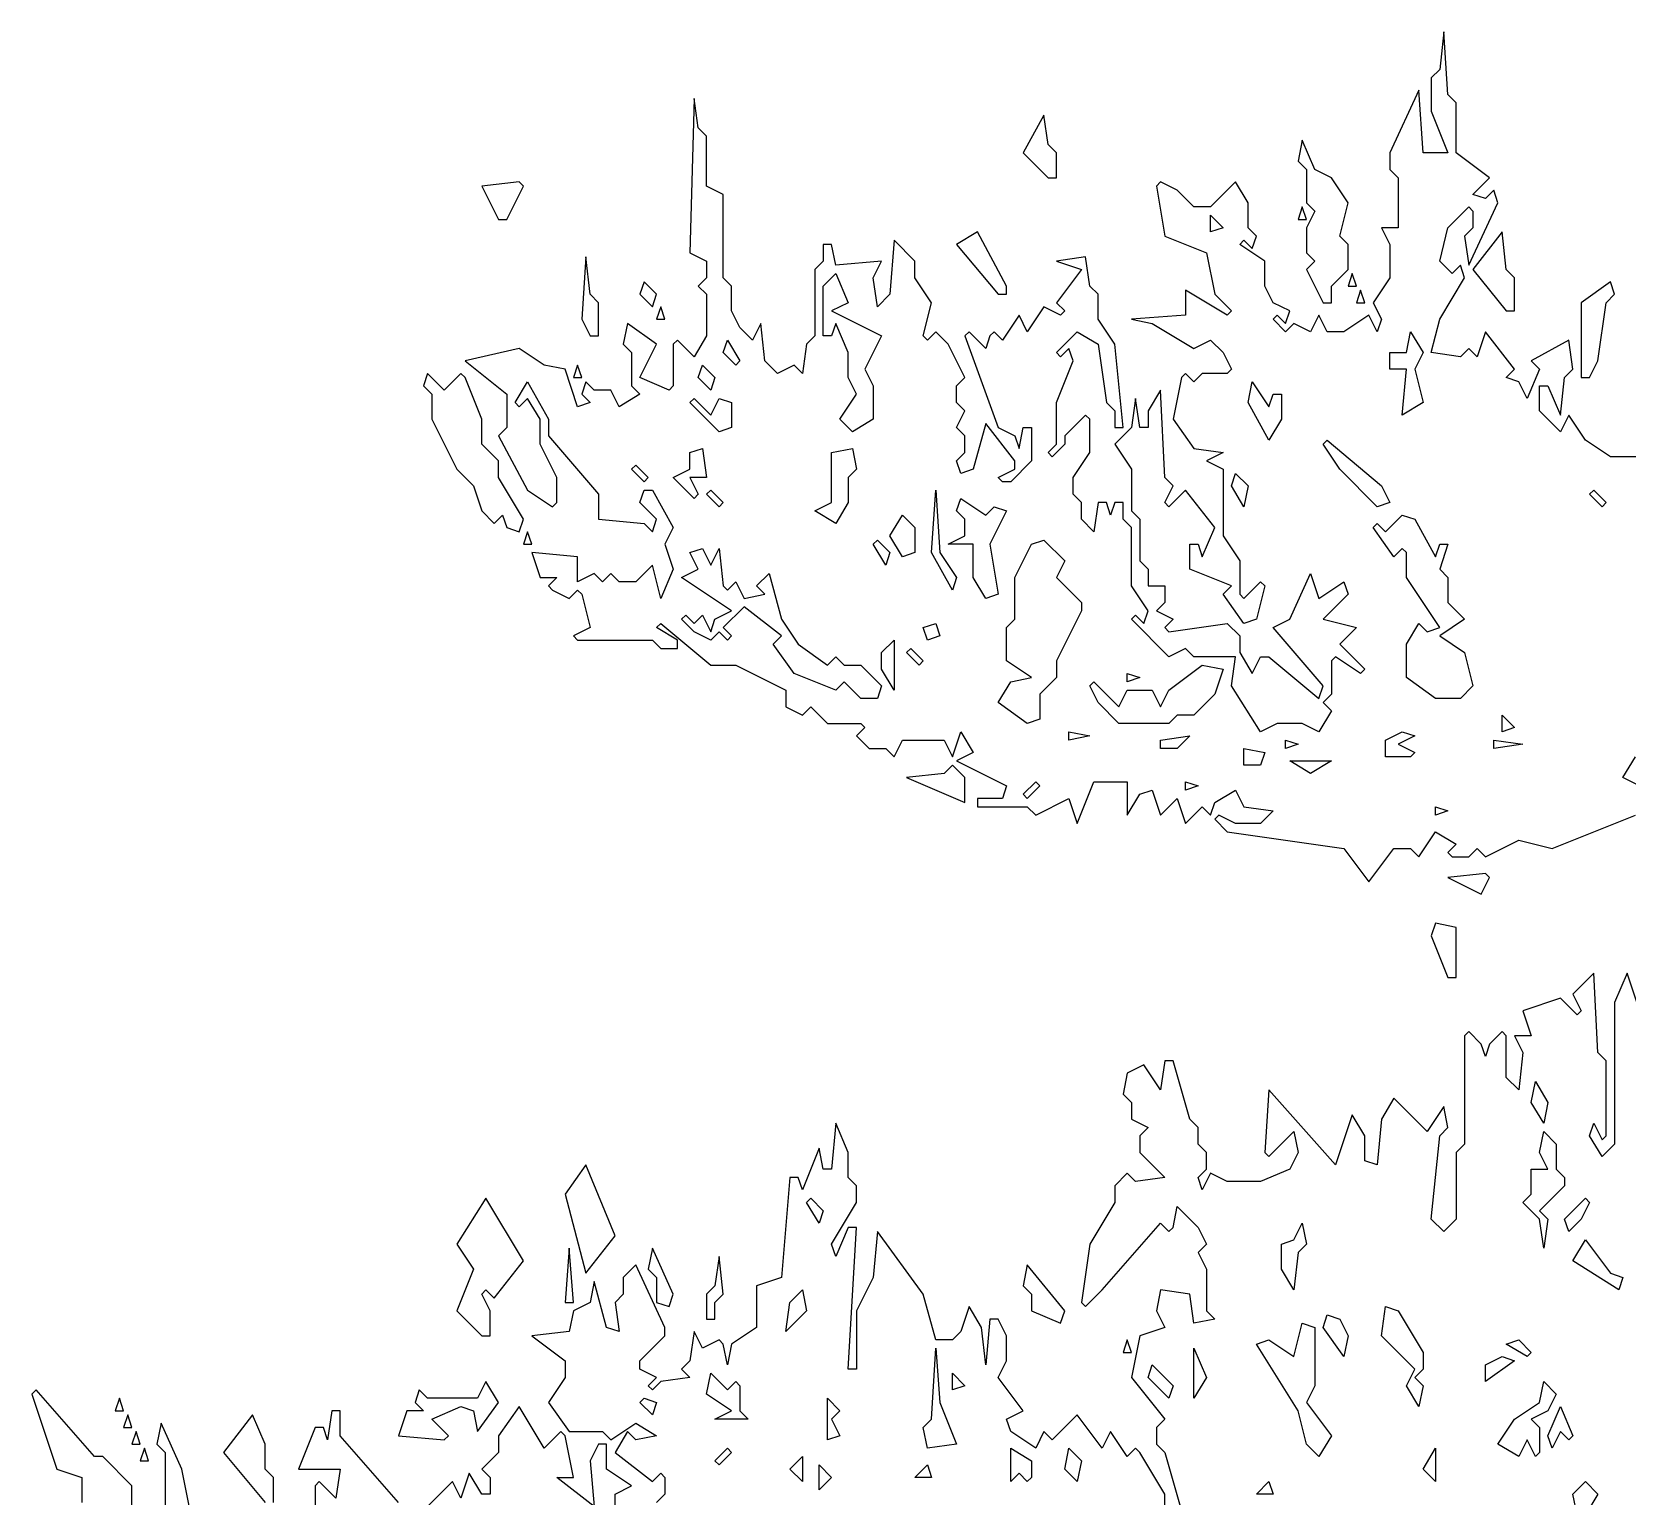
# Model space of a CAD drawing. Header units: millimetres. Extents: x -1861 to 1860, y -2 to 9002.
# Drawn here: x -1742 to -899, y 4688 to 5462 of the extents above; entities that cross this region are included whole.
import ezdxf

# ---------------------------------------------------------------- set-up
doc = ezdxf.new("R2010")
doc.units = ezdxf.units.MM
doc.layers.add('ALMOND-DRAW-PROFILE', color=7, linetype='Continuous', lineweight=25)

msp = doc.modelspace()

# ---------------------------------------------------------------- linework, layer by layer
at = {"layer": 'ALMOND-DRAW-PROFILE'}
for points in [[(-889.75, 5237.52), (-907.36, 5237.52), (-920.57, 5246.33), (-929.37, 5259.54), (-933.78, 5250.73), (-944.78, 5261.74), (-944.78, 5274.95), (-940.38, 5274.95), (-933.78, 5259.54), (-931.58, 5279.35), (-927.17, 5283.76), (-929.37, 5299.17), (-949.19, 5288.16), (-944.78, 5283.76), (-951.39, 5268.35), (-955.79, 5277.15), (-962.4, 5279.35), (-957.99, 5283.76), (-973.4, 5303.57), (-977.81, 5290.36), (-982.21, 5294.77), (-986.61, 5290.36), (-1002.03, 5292.56), (-997.62, 5310.18), (-984.41, 5332.19), (-986.61, 5338.8), (-991.02, 5334.39), (-997.62, 5341), (-993.22, 5358.61), (-982.21, 5369.62), (-980.01, 5367.42), (-980.01, 5358.61), (-984.41, 5354.21), (-982.21, 5338.8), (-966.8, 5371.82), (-969, 5378.42), (-973.4, 5374.02), (-980.01, 5376.22), (-971.2, 5385.03), (-988.82, 5398.24), (-988.82, 5424.66), (-993.22, 5429.06), (-995.42, 5462.08), (-997.62, 5442.27), (-1002.03, 5437.87), (-1002.03, 5420.25), (-993.22, 5398.24), (-1006.43, 5398.24), (-1008.63, 5431.26), (-1024.04, 5398.24), (-1024.04, 5389.43), (-1019.64, 5385.03), (-1019.64, 5358.61), (-1028.44, 5358.61), (-1024.04, 5349.8), (-1024.04, 5332.19), (-1032.85, 5318.98), (-1028.44, 5310.18), (-1030.65, 5303.57), (-1035.05, 5312.38), (-1048.26, 5303.57), (-1057.06, 5303.57), (-1061.47, 5312.38), (-1065.87, 5303.57), (-1074.68, 5307.97), (-1079.08, 5303.57), (-1085.68, 5310.18), (-1083.48, 5312.38), (-1079.08, 5307.97), (-1076.88, 5314.58), (-1085.68, 5318.98), (-1090.09, 5327.79), (-1090.09, 5341), (-1103.3, 5349.8), (-1101.1, 5352.01), (-1096.69, 5347.6), (-1094.49, 5354.21), (-1098.89, 5358.61), (-1098.89, 5371.82), (-1105.5, 5382.83), (-1118.71, 5369.62), (-1127.51, 5369.62), (-1136.32, 5378.42), (-1145.13, 5382.83), (-1147.33, 5380.63), (-1142.93, 5354.21), (-1120.91, 5345.4), (-1116.51, 5323.39), (-1107.7, 5314.58), (-1109.9, 5312.38), (-1131.92, 5325.59), (-1131.92, 5312.38), (-1160.54, 5310.18), (-1149.53, 5307.97), (-1127.51, 5294.77), (-1118.71, 5299.17), (-1112.1, 5292.56), (-1107.7, 5283.76), (-1109.9, 5281.56), (-1123.11, 5281.56), (-1127.51, 5277.15), (-1131.92, 5281.56), (-1134.12, 5279.35), (-1138.52, 5257.34), (-1127.51, 5241.93), (-1112.1, 5239.73), (-1120.91, 5235.32), (-1112.1, 5230.92), (-1112.1, 5195.69), (-1103.3, 5182.49), (-1103.3, 5164.87), (-1101.1, 5162.67), (-1092.29, 5171.48), (-1090.09, 5169.28), (-1094.49, 5151.66), (-1101.1, 5149.46), (-1112.1, 5164.87), (-1107.7, 5169.28), (-1129.72, 5178.08), (-1129.72, 5191.29), (-1125.31, 5191.29), (-1123.11, 5184.69), (-1116.51, 5200.1), (-1131.92, 5219.91), (-1140.72, 5211.11), (-1142.93, 5213.31), (-1138.52, 5222.11), (-1142.93, 5226.52), (-1145.13, 5272.75), (-1151.73, 5261.74), (-1151.73, 5252.94), (-1156.13, 5252.94), (-1158.34, 5268.35), (-1160.54, 5252.94), (-1169.34, 5244.13), (-1160.54, 5230.92), (-1160.54, 5208.9), (-1156.13, 5204.5), (-1156.13, 5182.49), (-1151.73, 5178.08), (-1151.73, 5169.28), (-1142.93, 5169.28), (-1142.93, 5160.47), (-1147.33, 5156.07), (-1138.52, 5151.66), (-1142.93, 5147.26), (-1140.72, 5145.06), (-1109.9, 5149.46), (-1103.3, 5142.86), (-1103.3, 5134.05), (-1096.69, 5123.04), (-1092.29, 5131.85), (-1087.89, 5131.85), (-1061.47, 5109.83), (-1059.27, 5116.44), (-1085.68, 5147.26), (-1076.88, 5151.66), (-1065.87, 5175.88), (-1061.47, 5162.67), (-1048.26, 5171.48), (-1046.06, 5164.87), (-1059.27, 5151.66), (-1041.65, 5147.26), (-1050.46, 5138.45), (-1037.25, 5125.24), (-1039.45, 5123.04), (-1052.66, 5131.85), (-1054.86, 5129.65), (-1054.86, 5112.04), (-1059.27, 5107.63), (-1054.86, 5103.23), (-1061.47, 5092.22), (-1070.27, 5096.62), (-1083.48, 5096.62), (-1092.29, 5092.22), (-1107.7, 5116.44), (-1105.5, 5131.85), (-1127.51, 5131.85), (-1131.92, 5136.25), (-1140.72, 5131.85), (-1160.54, 5151.66), (-1158.34, 5153.86), (-1153.93, 5149.46), (-1151.73, 5156.07), (-1160.54, 5169.28), (-1160.54, 5200.1), (-1164.94, 5204.5), (-1164.94, 5213.31), (-1169.34, 5213.31), (-1171.55, 5206.7), (-1173.75, 5213.31), (-1178.15, 5213.31), (-1180.35, 5197.9), (-1186.96, 5204.5), (-1186.96, 5213.31), (-1191.36, 5217.71), (-1191.36, 5226.52), (-1182.55, 5239.73), (-1182.55, 5257.34), (-1184.76, 5259.54), (-1195.76, 5248.53), (-1195.76, 5244.13), (-1202.37, 5237.52), (-1204.57, 5239.73), (-1200.17, 5244.13), (-1200.17, 5266.14), (-1191.36, 5288.16), (-1193.56, 5294.77), (-1197.96, 5290.36), (-1200.17, 5292.56), (-1189.16, 5303.57), (-1178.15, 5296.97), (-1173.75, 5266.14), (-1169.34, 5261.74), (-1169.34, 5252.94), (-1164.94, 5252.94), (-1169.34, 5296.97), (-1178.15, 5310.18), (-1178.15, 5323.39), (-1182.55, 5327.79), (-1184.76, 5343.2), (-1200.17, 5341), (-1186.96, 5336.59), (-1200.17, 5318.98), (-1195.76, 5314.58), (-1197.96, 5312.38), (-1206.77, 5316.78), (-1215.58, 5303.57), (-1219.98, 5312.38), (-1228.79, 5299.17), (-1233.19, 5303.57), (-1235.39, 5301.37), (-1237.59, 5294.77), (-1246.4, 5303.57), (-1248.6, 5301.37), (-1230.99, 5252.94), (-1222.18, 5248.53), (-1219.98, 5241.93), (-1217.78, 5252.94), (-1213.38, 5252.94), (-1213.38, 5235.32), (-1224.38, 5224.32), (-1228.79, 5224.32), (-1230.99, 5226.52), (-1222.18, 5230.92), (-1222.18, 5235.32), (-1237.59, 5255.14), (-1244.2, 5230.92), (-1250.8, 5228.72), (-1253, 5235.32), (-1248.6, 5239.73), (-1248.6, 5248.53), (-1253, 5252.94), (-1248.6, 5261.74), (-1253, 5266.14), (-1253, 5274.95), (-1248.6, 5279.35), (-1257.41, 5296.97), (-1264.01, 5303.57), (-1268.41, 5299.17), (-1270.62, 5301.37), (-1266.21, 5318.98), (-1275.02, 5332.19), (-1275.02, 5341), (-1286.03, 5352.01), (-1288.23, 5323.39), (-1294.83, 5316.78), (-1297.03, 5332.19), (-1292.63, 5341), (-1316.85, 5338.8), (-1319.05, 5349.8), (-1323.45, 5349.8), (-1323.45, 5341), (-1327.86, 5336.59), (-1327.86, 5301.37), (-1332.26, 5296.97), (-1334.46, 5281.56), (-1338.86, 5285.96), (-1347.67, 5281.56), (-1354.28, 5288.16), (-1356.48, 5307.97), (-1360.88, 5299.17), (-1367.49, 5305.77), (-1371.89, 5314.58), (-1371.89, 5327.79), (-1376.29, 5332.19), (-1376.29, 5376.22), (-1385.1, 5380.63), (-1385.1, 5407.05), (-1389.5, 5411.45), (-1391.7, 5426.86), (-1393.9, 5345.4), (-1385.1, 5341), (-1385.1, 5332.19), (-1389.5, 5327.79), (-1385.1, 5323.39), (-1385.1, 5301.37), (-1391.7, 5290.36), (-1400.51, 5299.17), (-1402.71, 5296.97), (-1402.71, 5274.95), (-1404.91, 5272.75), (-1420.32, 5279.35), (-1411.52, 5296.97), (-1426.93, 5307.97), (-1429.13, 5296.97), (-1424.73, 5292.56), (-1424.73, 5274.95), (-1420.32, 5270.55), (-1431.33, 5263.94), (-1435.73, 5272.75), (-1444.54, 5272.75), (-1448.94, 5277.15), (-1451.14, 5270.55), (-1446.74, 5266.14), (-1453.35, 5263.94), (-1459.95, 5283.76), (-1470.96, 5285.96), (-1484.17, 5294.77), (-1512.79, 5288.16), (-1490.77, 5270.55), (-1490.77, 5252.94), (-1495.18, 5248.53), (-1479.76, 5219.91), (-1466.56, 5211.11), (-1464.35, 5213.31), (-1464.35, 5226.52), (-1473.16, 5244.13), (-1473.16, 5257.34), (-1479.76, 5268.35), (-1484.17, 5263.94), (-1486.37, 5266.14), (-1479.76, 5277.15), (-1468.76, 5257.34), (-1468.76, 5248.53), (-1442.34, 5217.71), (-1442.34, 5204.5), (-1418.12, 5202.3), (-1413.72, 5197.9), (-1411.52, 5204.5), (-1420.32, 5213.31), (-1418.12, 5219.91), (-1413.72, 5219.91), (-1402.71, 5200.1), (-1407.11, 5191.29), (-1402.71, 5178.08), (-1409.31, 5162.67), (-1413.72, 5180.28), (-1422.52, 5171.48), (-1431.33, 5171.48), (-1435.73, 5175.88), (-1440.14, 5171.48), (-1444.54, 5175.88), (-1453.35, 5171.48), (-1453.35, 5184.69), (-1477.56, 5186.89), (-1473.16, 5173.68), (-1464.35, 5173.68), (-1468.76, 5169.28), (-1466.56, 5167.07), (-1457.75, 5162.67), (-1453.35, 5167.07), (-1451.14, 5164.87), (-1446.74, 5147.26), (-1455.55, 5142.86), (-1453.35, 5140.66), (-1413.72, 5140.66), (-1409.31, 5136.25), (-1400.51, 5136.25), (-1400.51, 5140.66), (-1411.52, 5147.26), (-1409.31, 5149.46), (-1382.9, 5127.45), (-1369.69, 5127.45), (-1343.27, 5114.24), (-1343.27, 5105.43), (-1334.46, 5101.03), (-1330.06, 5105.43), (-1321.25, 5096.62), (-1303.64, 5096.62), (-1301.44, 5094.42), (-1305.84, 5090.02), (-1299.24, 5083.41), (-1290.43, 5083.41), (-1286.03, 5079.01), (-1281.62, 5087.82), (-1259.61, 5087.82), (-1255.21, 5079.01), (-1250.8, 5092.22), (-1244.2, 5081.21), (-1253, 5076.81), (-1226.58, 5063.6), (-1228.79, 5057), (-1242, 5057), (-1242, 5052.59), (-1215.58, 5052.59), (-1211.17, 5048.19), (-1193.56, 5057), (-1189.16, 5043.79), (-1180.35, 5065.8), (-1162.74, 5065.8), (-1162.74, 5048.19), (-1156.13, 5059.2), (-1149.53, 5061.4), (-1145.13, 5048.19), (-1136.32, 5057), (-1131.92, 5043.79), (-1123.11, 5052.59), (-1118.71, 5048.19), (-1116.51, 5054.79), (-1105.5, 5061.4), (-1101.1, 5052.59), (-1085.68, 5050.39), (-1092.29, 5043.79), (-1105.5, 5043.79), (-1114.31, 5048.19), (-1116.51, 5045.99), (-1109.9, 5039.38), (-1048.26, 5030.58), (-1035.05, 5012.96), (-1021.84, 5030.58), (-1013.03, 5030.58), (-1008.63, 5026.17), (-999.82, 5039.38), (-988.82, 5032.78), (-993.22, 5028.38), (-991.02, 5026.17), (-982.21, 5026.17), (-977.81, 5030.58), (-973.4, 5026.17), (-955.79, 5034.98), (-938.18, 5030.58), (-894.15, 5048.19)], [(-891.95, 5063.6), (-900.75, 5068), (-894.15, 5079.01)], [(-889.75, 4938.11), (-898.55, 4964.53), (-905.16, 4949.12), (-905.16, 4874.27), (-911.76, 4867.66), (-918.37, 4878.67), (-916.16, 4885.27), (-911.76, 4876.47), (-909.56, 4878.67), (-909.56, 4918.3), (-913.96, 4922.7), (-916.16, 4964.53), (-927.17, 4953.52), (-922.77, 4944.72), (-924.97, 4942.51), (-933.78, 4951.32), (-953.59, 4944.72), (-949.19, 4931.51), (-957.99, 4931.51), (-953.59, 4922.7), (-955.79, 4902.89), (-962.4, 4909.49), (-962.4, 4931.51), (-964.6, 4933.71), (-971.2, 4927.1), (-973.4, 4920.5), (-975.61, 4927.1), (-982.21, 4933.71), (-984.41, 4931.51), (-984.41, 4874.27), (-988.82, 4869.86), (-988.82, 4834.64), (-995.42, 4828.03), (-1002.03, 4834.64), (-997.62, 4878.67), (-993.22, 4883.07), (-995.42, 4894.08), (-1004.23, 4880.87), (-1021.84, 4898.48), (-1028.44, 4887.48), (-1030.65, 4863.26), (-1037.25, 4865.46), (-1037.25, 4878.67), (-1043.85, 4889.68), (-1052.66, 4863.26), (-1087.89, 4902.89), (-1090.09, 4869.86), (-1087.89, 4867.66), (-1074.68, 4880.87), (-1072.48, 4869.86), (-1076.88, 4861.06), (-1092.29, 4854.45), (-1109.9, 4854.45), (-1118.71, 4858.86), (-1123.11, 4850.05), (-1125.31, 4856.65), (-1120.91, 4861.06), (-1120.91, 4869.86), (-1125.31, 4874.27), (-1125.31, 4883.07), (-1129.72, 4887.48), (-1138.52, 4918.3), (-1142.93, 4918.3), (-1145.13, 4902.89), (-1153.93, 4916.1), (-1162.74, 4911.69), (-1164.94, 4900.68), (-1160.54, 4896.28), (-1160.54, 4887.48), (-1151.73, 4883.07), (-1156.13, 4878.67), (-1156.13, 4869.86), (-1142.93, 4856.65), (-1158.34, 4854.45), (-1162.74, 4858.86), (-1169.34, 4852.25), (-1169.34, 4843.44), (-1182.55, 4821.43), (-1186.96, 4790.61), (-1184.76, 4788.41), (-1175.95, 4797.21), (-1145.13, 4832.44), (-1140.72, 4828.03), (-1138.52, 4830.23), (-1136.32, 4841.24), (-1125.31, 4830.23), (-1120.91, 4821.43), (-1125.31, 4817.03), (-1120.91, 4808.22), (-1120.91, 4786.2), (-1116.51, 4781.8), (-1127.51, 4779.6), (-1129.72, 4795.01), (-1145.13, 4797.21), (-1147.33, 4786.2), (-1142.93, 4777.4), (-1156.13, 4772.99), (-1160.54, 4750.98), (-1142.93, 4728.96), (-1147.33, 4724.56), (-1147.33, 4715.75), (-1142.93, 4711.35), (-1134.12, 4680.53)], [(-1142.93, 4680.53), (-1142.93, 4689.33), (-1156.13, 4711.35), (-1158.34, 4713.55), (-1162.74, 4709.15), (-1171.55, 4722.36), (-1175.95, 4713.55), (-1189.16, 4731.16), (-1202.37, 4717.95), (-1206.77, 4722.36), (-1211.17, 4713.55), (-1224.38, 4722.36), (-1226.58, 4728.96), (-1217.78, 4733.37), (-1230.99, 4750.98), (-1226.58, 4759.78), (-1226.58, 4772.99), (-1230.99, 4781.8), (-1235.39, 4781.8), (-1237.59, 4757.58), (-1239.79, 4777.4), (-1246.4, 4788.41), (-1250.8, 4775.2), (-1255.21, 4770.79), (-1264.01, 4770.79), (-1270.62, 4795.01), (-1294.83, 4828.03), (-1297.03, 4803.82), (-1305.84, 4786.2), (-1305.84, 4755.38), (-1310.24, 4755.38), (-1305.84, 4830.23), (-1310.24, 4830.23), (-1316.85, 4814.82), (-1319.05, 4821.43), (-1305.84, 4843.44), (-1305.84, 4852.25), (-1310.24, 4856.65), (-1310.24, 4869.86), (-1316.85, 4885.27), (-1319.05, 4861.06), (-1323.45, 4861.06), (-1325.66, 4872.06), (-1334.46, 4850.05), (-1336.66, 4856.65), (-1341.07, 4856.65), (-1345.47, 4803.82), (-1358.68, 4799.41), (-1358.68, 4777.4), (-1371.89, 4768.59), (-1374.09, 4757.58), (-1376.29, 4768.59), (-1378.49, 4770.79), (-1387.3, 4766.39), (-1391.7, 4775.2), (-1393.9, 4759.78), (-1398.31, 4755.38), (-1393.9, 4750.98), (-1409.31, 4748.78), (-1413.72, 4744.37), (-1415.92, 4746.58), (-1411.52, 4750.98), (-1420.32, 4755.38), (-1420.32, 4759.78), (-1407.11, 4772.99), (-1407.11, 4777.4), (-1422.52, 4810.42), (-1429.13, 4803.82), (-1429.13, 4795.01), (-1433.53, 4790.61), (-1431.33, 4775.2), (-1437.94, 4777.4), (-1444.54, 4801.61), (-1446.74, 4790.61), (-1455.55, 4786.2), (-1457.75, 4775.2), (-1477.56, 4772.99), (-1459.95, 4759.78), (-1459.95, 4750.98), (-1468.76, 4737.77), (-1457.75, 4722.36), (-1440.14, 4722.36), (-1435.73, 4717.95), (-1422.52, 4726.76), (-1411.52, 4720.16), (-1422.52, 4717.95), (-1426.93, 4722.36), (-1433.53, 4711.35), (-1413.72, 4695.94), (-1409.31, 4700.34), (-1407.11, 4698.14), (-1407.11, 4689.33), (-1411.52, 4684.93)], [(-1688.91, 4676.13), (-1688.91, 4693.74), (-1704.32, 4709.15), (-1708.73, 4709.15), (-1739.55, 4744.37), (-1741.75, 4742.17), (-1728.54, 4702.54), (-1715.33, 4698.14), (-1715.33, 4684.93)], [(-1614.06, 4684.93), (-1614.06, 4698.14), (-1618.46, 4702.54), (-1618.46, 4715.75), (-1625.07, 4731.16), (-1640.48, 4711.35), (-1618.46, 4684.93)], [(-1548.01, 4684.93), (-1578.84, 4720.16), (-1578.84, 4733.37), (-1583.24, 4733.37), (-1585.44, 4717.95), (-1587.64, 4724.56), (-1592.04, 4724.56), (-1600.85, 4702.54), (-1578.84, 4702.54), (-1581.04, 4687.13), (-1589.84, 4695.94), (-1592.04, 4693.74), (-1592.04, 4676.13)], [(-1433.53, 4671.72), (-1433.53, 4689.33), (-1424.73, 4693.74), (-1437.94, 4702.54), (-1437.94, 4715.75), (-1442.34, 4715.75), (-1446.74, 4706.95), (-1444.54, 4682.73), (-1464.35, 4698.14), (-1455.55, 4698.14), (-1459.95, 4720.16), (-1462.15, 4722.36), (-1470.96, 4713.55), (-1484.17, 4735.57), (-1495.18, 4720.16), (-1495.18, 4711.35), (-1503.98, 4702.54), (-1499.58, 4698.14), (-1499.58, 4689.33), (-1503.98, 4689.33), (-1510.59, 4700.34), (-1514.99, 4687.13), (-1519.39, 4695.94), (-1539.21, 4676.13)], [(-1658.09, 4680.53), (-1662.49, 4702.54), (-1673.5, 4726.76), (-1675.7, 4715.75), (-1671.3, 4711.35), (-1671.3, 4671.72)]]:
    msp.add_lwpolyline(points, dxfattribs=at)
for points in [[(-1204.57, 5385.03), (-1200.17, 5385.03), (-1200.17, 5398.24), (-1204.57, 5402.64), (-1206.77, 5418.05), (-1217.78, 5398.24)], [(-1059.27, 5318.98), (-1054.86, 5318.98), (-1054.86, 5327.79), (-1046.06, 5336.59), (-1046.06, 5349.8), (-1050.46, 5354.21), (-1046.06, 5371.82), (-1054.86, 5385.03), (-1063.67, 5389.43), (-1070.27, 5404.84), (-1072.48, 5393.84), (-1068.07, 5389.43), (-1068.07, 5371.82), (-1063.67, 5367.42), (-1068.07, 5358.61), (-1068.07, 5345.4), (-1063.67, 5341), (-1068.07, 5336.59)], [(-1495.18, 5363.01), (-1490.77, 5363.01), (-1481.97, 5380.63), (-1484.17, 5382.83), (-1503.98, 5380.63)], [(-1118.71, 5356.41), (-1118.71, 5365.22), (-1112.1, 5358.61)], [(-1072.48, 5363.01), (-1068.07, 5363.01), (-1070.27, 5369.62)], [(-1230.99, 5323.39), (-1226.58, 5323.39), (-1226.58, 5327.79), (-1242, 5356.41), (-1253, 5349.8)], [(-962.4, 5314.58), (-957.99, 5314.58), (-957.99, 5332.19), (-962.4, 5336.59), (-964.6, 5356.41), (-980.01, 5336.59)], [(-1446.74, 5301.37), (-1442.34, 5301.37), (-1442.34, 5318.98), (-1446.74, 5323.39), (-1448.94, 5343.2), (-1451.14, 5310.18)], [(-1413.72, 5316.78), (-1411.52, 5323.39), (-1418.12, 5329.99), (-1420.32, 5323.39)], [(-1308.04, 5250.73), (-1314.65, 5257.34), (-1305.84, 5270.55), (-1310.24, 5279.35), (-1310.24, 5292.56), (-1316.85, 5307.97), (-1319.05, 5301.37), (-1323.45, 5301.37), (-1323.45, 5327.79), (-1316.85, 5334.39), (-1310.24, 5318.98), (-1319.05, 5314.58), (-1292.63, 5301.37), (-1301.44, 5283.76), (-1297.03, 5274.95), (-1297.03, 5257.34)], [(-1046.06, 5327.79), (-1041.65, 5327.79), (-1043.85, 5334.39)], [(-922.77, 5279.35), (-918.37, 5279.35), (-913.96, 5288.16), (-909.56, 5318.98), (-905.16, 5323.39), (-907.36, 5329.99), (-922.77, 5318.98)], [(-1041.65, 5318.98), (-1037.25, 5318.98), (-1039.45, 5325.59)], [(-1411.52, 5310.18), (-1407.11, 5310.18), (-1409.31, 5316.78)], [(-1369.69, 5285.96), (-1376.29, 5292.56), (-1374.09, 5299.17), (-1367.49, 5288.16)], [(-1017.44, 5259.54), (-1015.23, 5283.76), (-1024.04, 5283.76), (-1024.04, 5292.56), (-1015.23, 5292.56), (-1013.03, 5303.57), (-1006.43, 5292.56), (-1010.83, 5283.76), (-1006.43, 5266.14)], [(-1490.77, 5200.1), (-1484.17, 5197.9), (-1481.97, 5204.5), (-1495.18, 5226.52), (-1495.18, 5235.32), (-1503.98, 5244.13), (-1503.98, 5257.34), (-1512.79, 5279.35), (-1514.99, 5281.56), (-1523.8, 5272.75), (-1532.6, 5281.56), (-1534.8, 5274.95), (-1530.4, 5270.55), (-1530.4, 5257.34), (-1517.19, 5230.92), (-1508.39, 5222.11), (-1503.98, 5208.9), (-1497.38, 5202.3), (-1492.97, 5206.7)], [(-1455.55, 5279.35), (-1451.14, 5279.35), (-1453.35, 5285.96)], [(-1382.9, 5272.75), (-1389.5, 5279.35), (-1387.3, 5285.96), (-1380.69, 5279.35)], [(-1087.89, 5246.33), (-1098.89, 5266.14), (-1096.69, 5277.15), (-1087.89, 5263.94), (-1085.68, 5270.55), (-1081.28, 5270.55), (-1081.28, 5257.34)], [(-1378.49, 5250.73), (-1393.9, 5266.14), (-1391.7, 5268.35), (-1382.9, 5259.54), (-1378.49, 5268.35), (-1371.89, 5266.14), (-1371.89, 5252.94)], [(-1030.65, 5211.11), (-1050.46, 5230.92), (-1059.27, 5244.13), (-1057.06, 5246.33), (-1028.44, 5222.11), (-1024.04, 5213.31)], [(-1391.7, 5215.51), (-1402.71, 5226.52), (-1393.9, 5230.92), (-1393.9, 5239.73), (-1387.3, 5241.93), (-1385.1, 5226.52), (-1393.9, 5226.52), (-1389.5, 5217.71)], [(-1316.85, 5202.3), (-1327.86, 5208.9), (-1319.05, 5213.31), (-1319.05, 5239.73), (-1308.04, 5241.93), (-1305.84, 5230.92), (-1310.24, 5226.52), (-1310.24, 5213.31)], [(-1418.12, 5224.32), (-1424.73, 5230.92), (-1422.52, 5233.12), (-1415.92, 5226.52)], [(-1101.1, 5211.11), (-1107.7, 5222.11), (-1105.5, 5228.72), (-1098.89, 5222.11)], [(-1378.49, 5211.11), (-1385.1, 5217.71), (-1382.9, 5219.91), (-1376.29, 5213.31)], [(-1255.21, 5167.07), (-1266.21, 5186.89), (-1264.01, 5219.91), (-1261.81, 5186.89), (-1253, 5173.68)], [(-911.76, 5211.11), (-918.37, 5217.71), (-916.16, 5219.91), (-909.56, 5213.31)], [(-1237.59, 5162.67), (-1244.2, 5173.68), (-1244.2, 5191.29), (-1257.41, 5191.29), (-1248.6, 5195.69), (-1248.6, 5204.5), (-1253, 5208.9), (-1250.8, 5215.51), (-1237.59, 5206.7), (-1233.19, 5211.11), (-1226.58, 5208.9), (-1235.39, 5191.29), (-1230.99, 5164.87)], [(-1281.62, 5184.69), (-1288.23, 5195.69), (-1281.62, 5206.7), (-1275.02, 5200.1), (-1275.02, 5186.89)], [(-999.82, 5109.83), (-1015.23, 5120.84), (-1015.23, 5138.45), (-1008.63, 5149.46), (-1004.23, 5145.06), (-997.62, 5147.26), (-1015.23, 5173.68), (-1015.23, 5186.89), (-1017.44, 5189.09), (-1021.84, 5184.69), (-1032.85, 5200.1), (-1030.65, 5202.3), (-1026.24, 5197.9), (-1017.44, 5206.7), (-1010.83, 5204.5), (-999.82, 5184.69), (-997.62, 5191.29), (-993.22, 5191.29), (-997.62, 5178.08), (-993.22, 5173.68), (-993.22, 5160.47), (-984.41, 5151.66), (-997.62, 5142.86), (-984.41, 5134.05), (-980.01, 5116.44), (-986.61, 5109.83)], [(-1481.97, 5191.29), (-1477.56, 5191.29), (-1479.76, 5197.9)], [(-1303.64, 5109.83), (-1312.45, 5118.64), (-1316.85, 5114.24), (-1338.86, 5123.04), (-1349.87, 5138.45), (-1345.47, 5142.86), (-1365.28, 5158.27), (-1376.29, 5147.26), (-1371.89, 5142.86), (-1374.09, 5140.66), (-1378.49, 5145.06), (-1382.9, 5140.66), (-1391.7, 5145.06), (-1398.31, 5151.66), (-1396.11, 5153.86), (-1391.7, 5149.46), (-1387.3, 5153.86), (-1382.9, 5145.06), (-1380.69, 5151.66), (-1371.89, 5156.07), (-1398.31, 5173.68), (-1389.5, 5178.08), (-1393.9, 5186.89), (-1387.3, 5189.09), (-1382.9, 5180.28), (-1378.49, 5189.09), (-1376.29, 5169.28), (-1374.09, 5167.07), (-1369.69, 5171.48), (-1365.28, 5162.67), (-1354.28, 5164.87), (-1358.68, 5169.28), (-1352.07, 5175.88), (-1345.47, 5151.66), (-1336.66, 5138.45), (-1321.25, 5127.45), (-1316.85, 5131.85), (-1312.45, 5127.45), (-1303.64, 5127.45), (-1292.63, 5116.44), (-1294.83, 5109.83)], [(-1290.43, 5180.28), (-1297.03, 5191.29), (-1294.83, 5193.49), (-1288.23, 5186.89)], [(-1215.58, 5096.62), (-1230.99, 5107.63), (-1224.38, 5118.64), (-1213.38, 5120.84), (-1226.58, 5129.65), (-1226.58, 5147.26), (-1222.18, 5151.66), (-1222.18, 5173.68), (-1213.38, 5191.29), (-1206.77, 5193.49), (-1195.76, 5182.49), (-1200.17, 5173.68), (-1186.96, 5160.47), (-1186.96, 5156.07), (-1200.17, 5129.65), (-1200.17, 5120.84), (-1208.97, 5112.04), (-1208.97, 5098.83)], [(-1268.41, 5140.66), (-1270.62, 5147.26), (-1264.01, 5149.46), (-1261.81, 5142.86)], [(-1286.03, 5114.24), (-1292.63, 5125.24), (-1292.63, 5134.05), (-1286.03, 5140.66)], [(-1272.82, 5127.45), (-1279.42, 5134.05), (-1277.22, 5136.25), (-1270.62, 5129.65)], [(-1167.14, 5096.62), (-1178.15, 5107.63), (-1182.55, 5116.44), (-1180.35, 5118.64), (-1167.14, 5105.43), (-1162.74, 5114.24), (-1149.53, 5114.24), (-1145.13, 5105.43), (-1140.72, 5114.24), (-1123.11, 5127.45), (-1112.1, 5125.24), (-1116.51, 5112.04), (-1127.51, 5101.03), (-1136.32, 5101.03), (-1140.72, 5096.62)], [(-1162.74, 5118.64), (-1162.74, 5123.04), (-1156.13, 5120.84)], [(-964.6, 5092.22), (-964.6, 5101.03), (-957.99, 5094.42)], [(-1193.56, 5087.82), (-1193.56, 5092.22), (-1182.55, 5090.02)], [(-1145.13, 5083.41), (-1145.13, 5087.82), (-1129.72, 5090.02), (-1136.32, 5083.41)], [(-1079.08, 5083.41), (-1079.08, 5087.82), (-1072.48, 5085.62)], [(-1026.24, 5079.01), (-1026.24, 5087.82), (-1017.44, 5092.22), (-1010.83, 5090.02), (-1019.64, 5085.62), (-1010.83, 5081.21), (-1013.03, 5079.01)], [(-969, 5083.41), (-969, 5087.82), (-953.59, 5085.62)], [(-1101.1, 5074.61), (-1101.1, 5083.41), (-1090.09, 5081.21), (-1092.29, 5074.61)], [(-1065.87, 5070.21), (-1076.88, 5076.81), (-1054.86, 5076.81)], [(-1248.6, 5054.79), (-1248.6, 5068), (-1255.21, 5074.61), (-1259.61, 5070.21), (-1279.42, 5068)], [(-1215.58, 5057), (-1217.78, 5059.2), (-1211.17, 5065.8), (-1208.97, 5063.6)], [(-1131.92, 5061.4), (-1131.92, 5065.8), (-1125.31, 5063.6)], [(-999.82, 5048.19), (-999.82, 5052.59), (-993.22, 5050.39)], [(-975.61, 5006.36), (-971.2, 5015.17), (-973.4, 5017.37), (-993.22, 5015.17)], [(-993.22, 4962.33), (-988.82, 4962.33), (-988.82, 4988.75), (-999.82, 4990.95), (-1002.03, 4984.34)], [(-942.58, 4885.27), (-949.19, 4896.28), (-946.99, 4907.29), (-940.38, 4896.28)], [(-942.58, 4819.23), (-944.78, 4834.64), (-953.59, 4843.44), (-949.19, 4847.85), (-949.19, 4861.06), (-940.38, 4861.06), (-944.78, 4869.86), (-942.58, 4880.87), (-935.98, 4874.27), (-935.98, 4861.06), (-931.58, 4856.65), (-931.58, 4852.25), (-944.78, 4839.04), (-940.38, 4834.64)], [(-1448.94, 4806.02), (-1433.53, 4825.83), (-1448.94, 4863.26), (-1459.95, 4847.85)], [(-1503.98, 4772.99), (-1499.58, 4772.99), (-1499.58, 4786.2), (-1503.98, 4795.01), (-1501.78, 4797.21), (-1497.38, 4792.81), (-1481.97, 4812.62), (-1501.78, 4845.65), (-1517.19, 4821.43), (-1508.39, 4808.22), (-1517.19, 4786.2)], [(-1325.66, 4832.44), (-1332.26, 4843.44), (-1330.06, 4845.65), (-1323.45, 4839.04)], [(-929.37, 4828.03), (-931.58, 4834.64), (-920.57, 4845.65), (-918.37, 4843.44), (-922.77, 4834.64)], [(-1074.68, 4797.21), (-1081.28, 4808.22), (-1081.28, 4821.43), (-1074.68, 4823.63), (-1070.27, 4832.44), (-1068.07, 4821.43), (-1072.48, 4817.03)], [(-927.17, 4812.62), (-920.57, 4823.63), (-907.36, 4806.02), (-900.75, 4803.82), (-902.95, 4797.21)], [(-1459.95, 4790.61), (-1455.55, 4790.61), (-1457.75, 4819.23)], [(-1411.52, 4790.61), (-1404.91, 4788.41), (-1402.71, 4795.01), (-1413.72, 4819.23), (-1415.92, 4808.22), (-1411.52, 4803.82)], [(-1385.1, 4781.8), (-1380.69, 4781.8), (-1380.69, 4790.61), (-1376.29, 4795.01), (-1378.49, 4814.82), (-1380.69, 4799.41), (-1385.1, 4795.01)], [(-1197.96, 4779.6), (-1195.76, 4786.2), (-1215.58, 4810.42), (-1217.78, 4799.41), (-1213.38, 4795.01), (-1213.38, 4786.2)], [(-1343.27, 4775.2), (-1341.07, 4790.61), (-1334.46, 4797.21), (-1332.26, 4786.2)], [(-1048.26, 4761.99), (-1059.27, 4777.4), (-1057.06, 4784), (-1050.46, 4781.8), (-1046.06, 4772.99)], [(-1008.63, 4735.57), (-1015.23, 4746.58), (-1010.83, 4755.38), (-1028.44, 4772.99), (-1026.24, 4788.41), (-1019.64, 4786.2), (-1006.43, 4764.19), (-1006.43, 4755.38), (-1010.83, 4750.98), (-1006.43, 4746.58)], [(-1061.47, 4709.15), (-1068.07, 4715.75), (-1072.48, 4733.37), (-1094.49, 4768.59), (-1087.89, 4770.79), (-1074.68, 4761.99), (-1070.27, 4779.6), (-1063.67, 4777.4), (-1063.67, 4746.58), (-1068.07, 4737.77), (-1054.86, 4720.16)], [(-1268.41, 4713.55), (-1270.62, 4724.56), (-1266.21, 4728.96), (-1264.01, 4766.39), (-1261.81, 4737.77), (-1253, 4715.75)], [(-1164.94, 4764.19), (-1160.54, 4764.19), (-1162.74, 4770.79)], [(-1127.51, 4739.97), (-1127.51, 4766.39), (-1120.91, 4750.98)], [(-951.39, 4761.99), (-962.4, 4768.59), (-955.79, 4770.79), (-949.19, 4764.19)], [(-1140.72, 4739.97), (-1151.73, 4750.98), (-1149.53, 4757.58), (-1138.52, 4746.58)], [(-973.4, 4748.78), (-973.4, 4757.58), (-964.6, 4761.99), (-957.99, 4759.78)], [(-1548.01, 4720.16), (-1523.8, 4717.95), (-1521.59, 4720.16), (-1530.4, 4728.96), (-1514.99, 4735.57), (-1508.39, 4733.37), (-1506.18, 4722.36), (-1495.18, 4737.77), (-1501.78, 4748.78), (-1506.18, 4739.97), (-1532.6, 4739.97), (-1537.01, 4744.37), (-1539.21, 4737.77), (-1534.8, 4733.37), (-1543.61, 4733.37)], [(-1380.69, 4728.96), (-1371.89, 4733.37), (-1385.1, 4742.17), (-1382.9, 4753.18), (-1374.09, 4744.37), (-1369.69, 4748.78), (-1367.49, 4746.58), (-1367.49, 4733.37), (-1363.08, 4728.96)], [(-1255.21, 4744.37), (-1255.21, 4753.18), (-1248.6, 4746.58)], [(-966.8, 4715.75), (-957.99, 4728.96), (-944.78, 4737.77), (-942.58, 4748.78), (-935.98, 4742.17), (-940.38, 4733.37), (-949.19, 4728.96), (-944.78, 4724.56), (-944.78, 4711.35), (-946.99, 4709.15), (-951.39, 4717.95), (-955.79, 4709.15)], [(-1697.72, 4733.37), (-1693.32, 4733.37), (-1695.52, 4739.97)], [(-1413.72, 4731.16), (-1420.32, 4737.77), (-1418.12, 4739.97), (-1411.52, 4737.77)], [(-1321.25, 4717.95), (-1321.25, 4739.97), (-1314.65, 4733.37), (-1319.05, 4728.96), (-1314.65, 4720.16)], [(-1693.32, 4724.56), (-1688.91, 4724.56), (-1691.12, 4731.16)], [(-938.18, 4713.55), (-940.38, 4720.16), (-933.78, 4735.57), (-927.17, 4720.16), (-929.37, 4717.95), (-933.78, 4722.36)], [(-1688.91, 4715.75), (-1684.51, 4715.75), (-1686.71, 4722.36)], [(-1684.51, 4706.95), (-1680.11, 4706.95), (-1682.31, 4713.55)], [(-1378.49, 4704.75), (-1380.69, 4706.95), (-1374.09, 4713.55), (-1371.89, 4711.35)], [(-1224.38, 4695.94), (-1224.38, 4713.55), (-1213.38, 4706.95), (-1213.38, 4698.14), (-1215.58, 4695.94), (-1219.98, 4700.34)], [(-1189.16, 4695.94), (-1195.76, 4702.54), (-1193.56, 4713.55), (-1186.96, 4706.95)], [(-999.82, 4695.94), (-1006.43, 4702.54), (-999.82, 4713.55)], [(-1334.46, 4695.94), (-1341.07, 4702.54), (-1334.46, 4709.15)], [(-1325.66, 4691.54), (-1325.66, 4704.75), (-1319.05, 4698.14)], [(-1275.02, 4698.14), (-1268.41, 4704.75), (-1266.21, 4698.14)], [(-1094.49, 4689.33), (-1087.89, 4695.94), (-1085.68, 4689.33)], [(-924.97, 4678.33), (-927.17, 4689.33), (-920.57, 4695.94), (-913.96, 4689.33), (-920.57, 4678.33)]]:
    msp.add_lwpolyline(points, close=True, dxfattribs=at)

doc.saveas('drawing.dxf')
